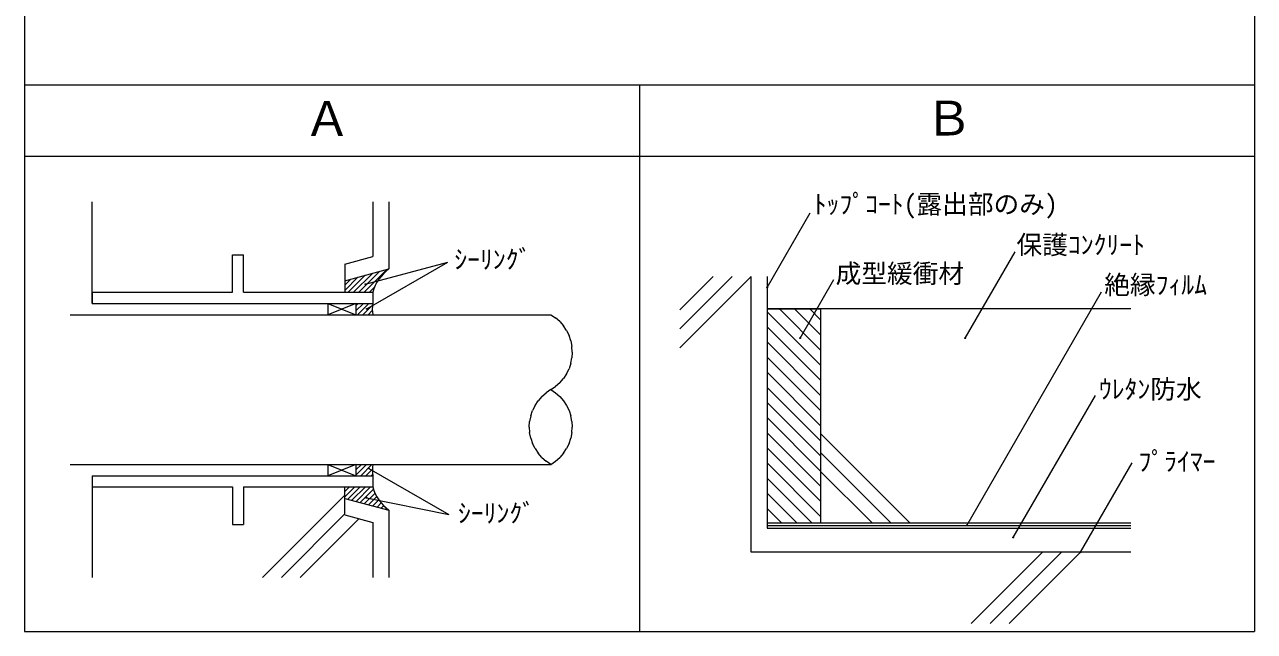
# Model space of a CAD drawing. Units: millimetres, scale not verified. Extents: x -517 to 518, y -673 to 792.
# Drawn here: x -517 to 518, y -673 to -163 of the extents above; entities that cross this region are included whole.
import ezdxf
from ezdxf.enums import TextEntityAlignment as Align

# ---------------------------------------------------------------- set-up
doc = ezdxf.new("R2010")
doc.units = ezdxf.units.MM
doc.header["$PDMODE"] = 32
doc.header["$PDSIZE"] = 0.8
doc.layers.add('0-0', color=7, linetype='Continuous', lineweight=13)
doc.styles.add('ＭＳ ゴシック', font='')
doc.styles.get('ＭＳ ゴシック').set_extended_font_data('MS Gothic')

msp = doc.modelspace()

# ---------------------------------------------------------------- linework, layer by layer
at = {"layer": '0-0'}
for p, q in [((-516.864, 792.357), (-516.864, -673.469)), ((517.853, 792.357), (517.853, -673.469)), ((-516.864, -213.469), (517.853, -213.469)), ((0.494, -213.469), (0.494, -673.469)), ((-516.864, -273.469), (517.853, -273.469)), ((-460.128, -397.524), (-460.128, -311.974)), ((-223.878, -311.974), (-223.878, -358.119)), ((107.878, -384.16), (144.187, -321.272)), ((-247.503, -364.449), (-223.878, -358.119)), ((274.596, -426.631), (316.495, -354.059)), ((-247.503, -364.449), (-247.503, -388.074)), ((-229.905, -381.315), (-160.766, -362.789)), ((-228.813, -402.076), (-160.766, -362.789)), ((34.378, -434.766), (94.378, -374.766)), ((34.378, -418.856), (78.468, -374.766)), ((34.378, -402.946), (62.558, -374.766)), ((135.614, -426.631), (164.049, -377.38)), ((275.779, -584.315), (389.248, -387.781)), ((-261.678, -397.524), (-238.053, -406.974)), ((-238.053, -397.524), (-261.678, -406.974)), ((-261.678, -397.524), (-261.678, -406.974)), ((-238.053, -397.524), (-238.053, -406.974)), ((413.893, -402.065), (107.878, -402.065)), ((-478.528, -406.974), (-74.13, -406.974)), ((-74.13, -406.974), (-70.194, -409.625)), ((-66.631, -412.769), (-70.194, -409.625)), ((-66.631, -412.769), (-63.508, -416.35)), ((-60.877, -420.306), (-63.508, -416.35)), ((-60.877, -420.306), (-58.783, -424.571)), ((-57.261, -429.072), (-58.783, -424.571)), ((-57.261, -429.072), (-56.338, -433.733)), ((-56.028, -438.474), (-56.338, -433.733)), ((-57.261, -447.876), (-56.338, -443.216)), ((-56.028, -438.474), (-56.338, -443.216)), ((-60.877, -456.642), (-58.783, -452.377)), ((-57.261, -447.876), (-58.783, -452.377)), ((-66.631, -464.179), (-70.194, -467.324)), ((-66.631, -464.179), (-63.508, -460.598)), ((-60.877, -456.642), (-63.508, -460.598)), ((-81.628, -475.769), (-84.751, -479.35)), ((-81.628, -475.769), (-78.065, -472.625)), ((-74.129, -469.974), (-78.065, -472.625)), ((-74.129, -469.974), (-70.194, -467.324)), ((-74.129, -469.974), (-70.194, -472.625)), ((-70.194, -472.625), (-66.631, -475.769)), ((-66.631, -475.769), (-63.508, -479.35)), ((314.999, -594.425), (384.042, -474.838)), ((-87.382, -483.306), (-89.476, -487.571)), ((-87.382, -483.306), (-84.751, -479.35)), ((-63.508, -479.35), (-60.877, -483.306)), ((-60.877, -483.306), (-58.783, -487.571)), ((-90.998, -492.072), (-91.921, -496.733)), ((-90.998, -492.072), (-89.476, -487.571)), ((-58.783, -487.571), (-57.261, -492.072)), ((-56.338, -496.733), (-57.261, -492.072)), ((-92.23, -501.474), (-91.921, -496.733)), ((-92.23, -501.474), (-91.921, -506.216)), ((-90.998, -510.876), (-91.921, -506.216)), ((-56.338, -506.216), (-57.261, -510.876)), ((-56.338, -496.733), (-56.028, -501.474)), ((-56.338, -506.216), (-56.028, -501.474)), ((152.878, -506.977), (227.966, -582.065)), ((-90.998, -510.876), (-89.476, -515.377)), ((-87.382, -519.642), (-89.476, -515.377)), ((-58.783, -515.377), (-60.877, -519.642)), ((-58.783, -515.377), (-57.261, -510.876)), ((-87.382, -519.642), (-84.751, -523.598)), ((-81.628, -527.179), (-84.751, -523.598)), ((-81.628, -527.179), (-78.065, -530.324)), ((-70.194, -530.324), (-66.631, -527.179)), ((-63.508, -523.598), (-66.631, -527.179)), ((-63.508, -523.598), (-60.877, -519.642)), ((152.878, -522.887), (212.056, -582.065)), ((-478.528, -532.974), (-74.129, -532.974)), ((-261.678, -532.974), (-238.053, -542.424)), ((-238.053, -532.974), (-261.678, -542.424)), ((-261.678, -532.974), (-261.678, -542.424)), ((-238.053, -532.974), (-238.053, -542.424)), ((-227.222, -536.375), (-160, -575.186)), ((-74.129, -532.974), (-78.065, -530.324)), ((-74.13, -532.974), (-70.194, -530.324)), ((371.446, -606.815), (414.939, -531.483)), ((-460.128, -542.424), (-460.128, -627.974)), ((152.878, -538.797), (196.146, -582.065)), ((-247.503, -575.499), (-247.503, -551.874)), ((-316.729, -627.974), (-247.503, -558.749)), ((-229.276, -561.022), (-160, -575.186)), ((-300.819, -627.974), (-247.503, -574.659)), ((-284.909, -627.974), (-235.618, -578.684)), ((-247.503, -575.499), (-223.878, -581.829)), ((-223.878, -581.829), (-223.878, -627.974)), ((107.878, -582.065), (413.893, -582.065)), ((279.627, -666.815), (339.627, -606.815)), ((295.537, -666.815), (355.537, -606.815)), ((311.446, -666.815), (371.446, -606.815)), ((-516.864, -673.469), (517.853, -673.469))]:
    msp.add_line(p, q, dxfattribs=at)
at = {"layer": '0-0', "color": 4}
for p, q in [((-210.378, -311.974), (-210.378, -368.478)), ((-247.503, -378.425), (-210.378, -368.478)), ((107.878, -374.766), (107.878, -586.565)), ((-247.503, -561.523), (-210.378, -571.471)), ((-210.378, -571.471), (-210.378, -627.974)), ((107.878, -586.565), (413.893, -586.565))]:
    msp.add_line(p, q, dxfattribs=at)
at = {"layer": '0-0', "color": 134}
for p, q in [((-342.003, -356.574), (-332.553, -356.574)), ((-342.003, -388.074), (-342.003, -356.574)), ((-332.553, -388.074), (-332.553, -356.574)), ((-460.128, -388.074), (-342.003, -388.074)), ((-460.128, -388.074), (-460.128, -397.524)), ((-460.128, -388.074), (-460.128, -397.524)), ((-332.553, -388.074), (-223.878, -388.074)), ((-223.878, -388.074), (-223.878, -397.524)), ((-460.128, -397.524), (-223.878, -397.524)), ((-460.128, -542.424), (-460.128, -551.874)), ((-460.128, -542.424), (-223.878, -542.424)), ((-460.128, -542.424), (-460.128, -551.874)), ((-223.878, -542.424), (-223.878, -551.874)), ((-332.553, -551.874), (-332.553, -583.374)), ((-332.553, -551.874), (-223.878, -551.874))]:
    msp.add_line(p, q, dxfattribs=at)
at = {"layer": '0-0', "color": 2}
for p, q in [((-240.097, -388.074), (-224.206, -372.183)), ((-235.643, -388.074), (-218.121, -370.552)), ((-231.188, -388.074), (-212.036, -368.922)), ((-247.503, -386.57), (-236.377, -375.444)), ((-247.503, -382.116), (-242.462, -377.075)), ((-244.552, -388.074), (-230.292, -373.814)), ((-226.733, -388.074), (-222.392, -383.733)), ((-238.053, -403.849), (-231.728, -397.524)), ((-238.053, -399.394), (-236.183, -397.524)), ((-236.724, -406.974), (-227.274, -397.524)), ((-232.269, -406.974), (-224.112, -398.817)), ((-227.814, -406.974), (-224.336, -403.496)), ((-238.053, -541.947), (-229.08, -532.974)), ((-238.053, -537.492), (-233.535, -532.974)), ((-238.053, -533.037), (-237.99, -532.974)), ((-234.076, -542.424), (-224.626, -532.974)), ((-229.621, -542.424), (-224.27, -537.074)), ((-225.166, -542.424), (-224.046, -541.304)), ((-247.503, -560.307), (-239.071, -551.874)), ((-247.503, -555.852), (-243.526, -551.874)), ((-244.949, -562.207), (-234.616, -551.874)), ((-241.436, -563.149), (-230.161, -551.874)), ((-237.922, -564.09), (-225.706, -551.874)), ((-234.409, -565.031), (-223.266, -553.888)), ((-230.896, -565.973), (-222.014, -557.092)), ((-227.382, -566.914), (-220.523, -560.055)), ((-223.869, -567.856), (-218.812, -562.799)), ((-220.356, -568.797), (-216.896, -565.337)), ((-216.842, -569.739), (-214.781, -567.677)), ((-213.329, -570.68), (-212.471, -569.822))]:
    msp.add_line(p, q, dxfattribs=at)
at = {"layer": '0-0', "color": 5}
for p, q in [((107.878, -402.065), (152.878, -402.065)), ((118.215, -402.065), (152.878, -436.728)), ((130.943, -402.065), (152.878, -424)), ((143.671, -402.065), (152.878, -411.272)), ((152.878, -402.065), (152.878, -582.065)), ((107.878, -404.456), (152.878, -449.456)), ((107.878, -417.183), (152.878, -462.183)), ((107.878, -429.911), (152.878, -474.911)), ((107.878, -442.639), (152.878, -487.639)), ((107.878, -455.367), (152.878, -500.367)), ((107.878, -468.095), (152.878, -513.095)), ((107.878, -480.823), (152.878, -525.823)), ((107.878, -493.551), (152.878, -538.551)), ((107.878, -506.279), (152.878, -551.279)), ((107.878, -519.007), (152.878, -564.007)), ((107.878, -531.735), (152.878, -576.735)), ((107.878, -544.463), (145.48, -582.065)), ((107.878, -557.191), (132.752, -582.065)), ((107.878, -569.919), (120.024, -582.065)), ((107.878, -584.315), (413.893, -584.315))]:
    msp.add_line(p, q, dxfattribs=at)
at = {"layer": '0-0'}
msp.add_lwpolyline([(413.893, -606.815), (94.378, -606.815), (94.378, -374.766)], dxfattribs=at)
at = {"layer": '0-0', "color": 134}
msp.add_lwpolyline([(-460.128, -551.874), (-342.003, -551.874), (-342.003, -583.374), (-332.553, -583.374)], dxfattribs=at)
at = {"layer": '0-0', "color": 2}
for centre, radius, start, end in [((-189.188, -397.524), 35.955, 126.11208, 164.76181), ((-201.417, -402.249), 22.953, 168.1203, 191.8797), ((-196.103, -537.699), 28.174, 170.34553, 189.65447), ((-189.188, -542.424), 35.955, 195.23819, 233.88792)]:
    msp.add_arc(centre, radius, start, end, dxfattribs=at)
at = {"layer": '0-0'}
for p in [(-229.905, -381.315), (107.878, -384.16), (-228.813, -402.076), (118.215, -402.065), (135.614, -426.631), (274.596, -426.631), (-227.222, -536.375), (-229.276, -561.022), (275.779, -584.315), (314.999, -594.425), (371.446, -606.815)]:
    msp.add_point(p, dxfattribs=at)

# ---------------------------------------------------------------- texts
at = {"layer": '0-0', "style": 'ＭＳ ゴシック'}
for s, height, p in [('Ａ', 29.33, (-282.268, -265.32)), ('Ｂ', 29.33, (240.689, -264.973)), ('ﾄｯﾌﾟｺｰﾄ(露出部のみ)', 15.85, (147.061, -326.6)), ('保護ｺﾝｸﾘｰﾄ', 15.85, (317.665, -360.794)), ('ｼｰﾘﾝｸﾞ', 15.85, (-155.336, -373.09)), ('成型緩衝材', 15.85, (165.502, -384.982)), ('絶縁ﾌｨﾙﾑ', 15.85, (391.498, -394.398)), ('ｳﾚﾀﾝ防水', 15.85, (386.998, -482.273)), ('ﾌﾟﾗｲﾏｰ', 15.85, (420.303, -543.132)), ('ｼｰﾘﾝｸﾞ', 15.85, (-152.255, -586.695))]:
    msp.add_text(s, height=height, dxfattribs=at).set_placement(p, align=Align.BOTTOM_LEFT)

doc.saveas('drawing.dxf')
